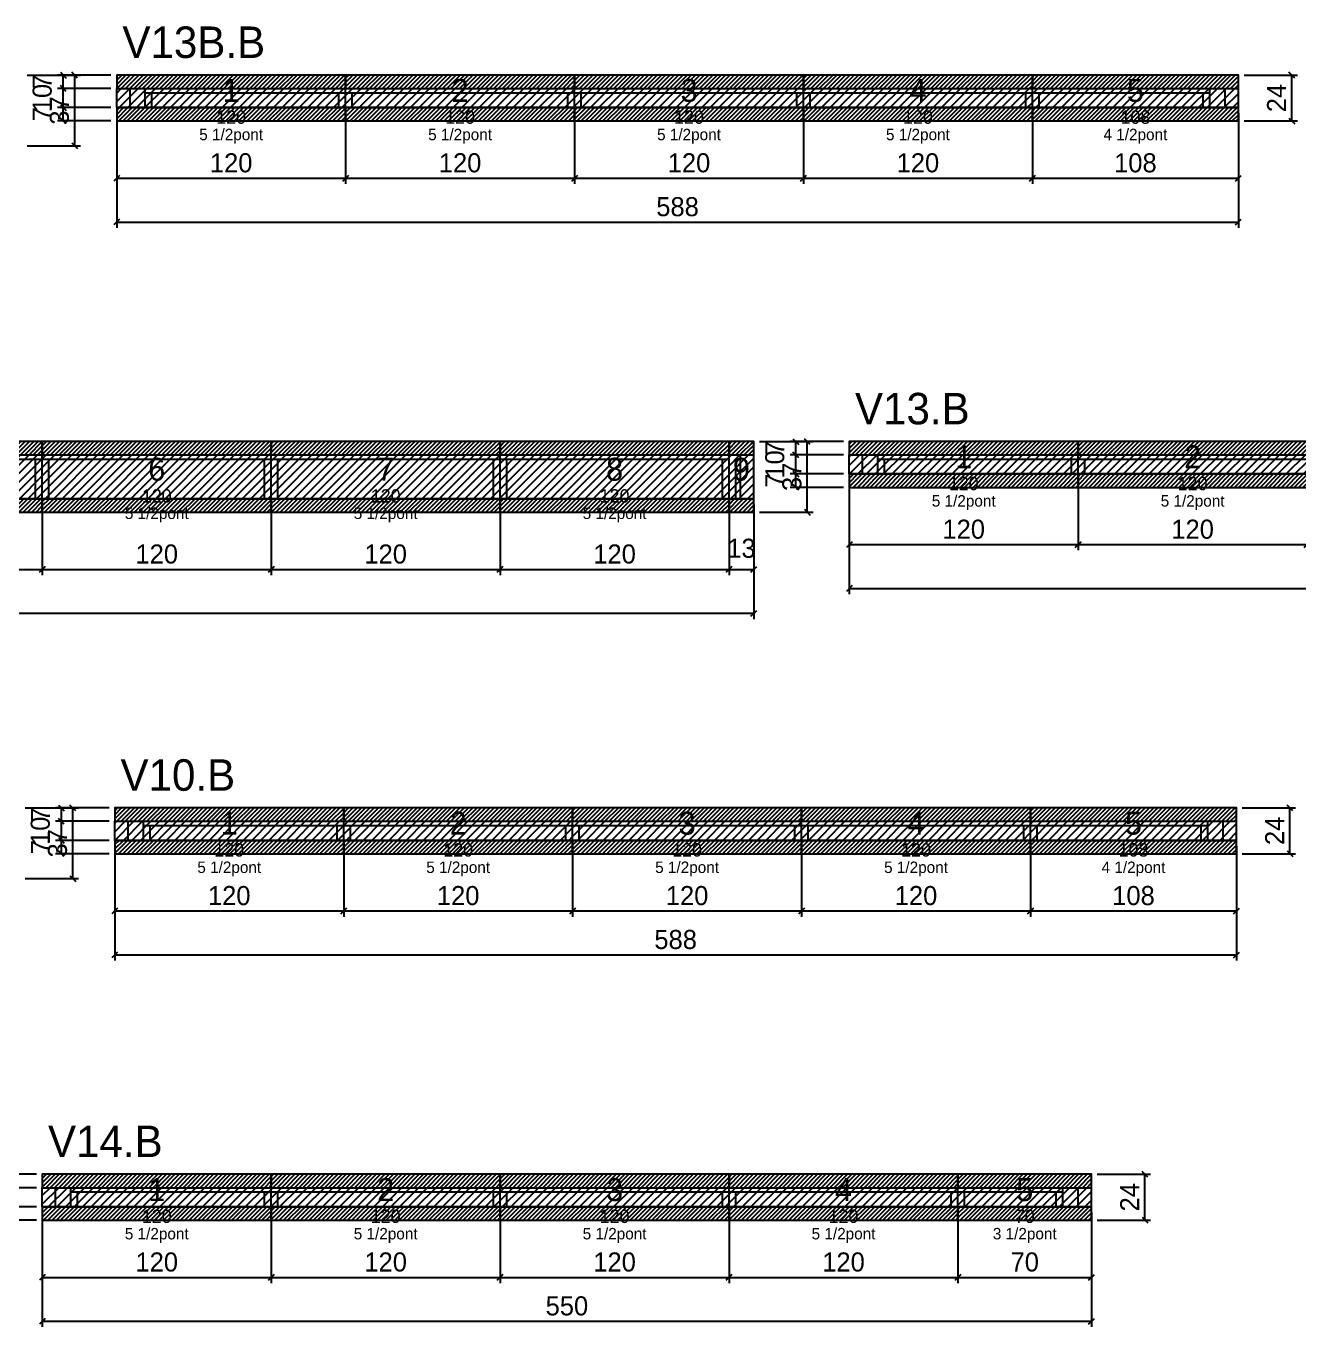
# Model space of a CAD drawing. Extents: x -69 to 3070, y -6529 to 1250.
# Drawn here: x 783 to 1451, y -5563 to -4881 of the extents above; entities that cross this region are included whole.
import ezdxf
from ezdxf.enums import TextEntityAlignment as Align

# ---------------------------------------------------------------- set-up
doc = ezdxf.new("R2010")
doc.units = 0
for name, color, linetype in [('5', 5, 'Continuous'), ('COTA', 241, 'Continuous'), ('NOMENCLATURA', 7, 'Continuous'), ('Painéis', 200, 'Continuous'), ('Reaproveitamento', 251, 'Continuous'), ('SARR_2.2x7', 40, 'Continuous'), ('SARR_3.5x7', 81, 'Continuous'), ('SCO-___-LAJ', 224, 'Continuous'), ('texto', 7, 'Continuous')]:
    doc.layers.add(name, color=color, linetype=linetype)
doc.dimstyles.new('PAINEL', dxfattribs={"dimtxt": 10, "dimasz": 3, "dimexe": 3, "dimexo": 3, "dimgap": 3, "dimtad": 1, "dimblk": 'OBLIQUE', "dimblk1": 'OBLIQUE', "dimcen": 2.5, "dimclrd": 4, "dimclre": 4, "dimclrt": 240, "dimazin": 3, "dimtfac": 1, "dimtmove": 0, "dimatfit": 3})

# ---------------------------------------------------------------- blocks, each defined once
blk = doc.blocks.new('_OBLIQUE')
at = {"color": 0, "linetype": 'BYBLOCK'}
blk.add_line((-0.5, -0.5), (0.5, 0.5), dxfattribs=at)

msp = doc.modelspace()

# ---------------------------------------------------------------- hatches: boundary and pattern name
at = {"layer": 'COTA'}
h = msp.add_hatch(dxfattribs=at)
h.set_pattern_fill('ANSI31', scale=0.5)
h.paths.add_polyline_path([(831, -4914), (951, -4914), (951, -4907), (831, -4907)])
h = msp.add_hatch(dxfattribs=at)
h.set_pattern_fill('ANSI31', scale=0.5)
h.paths.add_polyline_path([(951, -4914), (1071, -4914), (1071, -4907), (951, -4907)])
h = msp.add_hatch(dxfattribs=at)
h.set_pattern_fill('ANSI31', scale=0.5)
h.paths.add_polyline_path([(1071, -4914), (1191, -4914), (1191, -4907), (1071, -4907)])
h = msp.add_hatch(dxfattribs=at)
h.set_pattern_fill('ANSI31', scale=0.5)
h.paths.add_polyline_path([(1191, -4914), (1311, -4914), (1311, -4907), (1191, -4907)])
h = msp.add_hatch(dxfattribs=at)
h.set_pattern_fill('ANSI31', scale=0.5)
h.paths.add_polyline_path([(1311, -4914), (1419, -4914), (1419, -4907), (1311, -4907)])
h = msp.add_hatch(dxfattribs=at)
h.set_pattern_fill('ANSI31', scale=0.5)
h.paths.add_polyline_path([(831, -4931), (951, -4931), (951, -4924), (831, -4924)])
h = msp.add_hatch(dxfattribs=at)
h.set_pattern_fill('ANSI31', scale=0.5)
h.paths.add_polyline_path([(951, -4931), (1071, -4931), (1071, -4924), (951, -4924)])
h = msp.add_hatch(dxfattribs=at)
h.set_pattern_fill('ANSI31', scale=0.5)
h.paths.add_polyline_path([(1071, -4931), (1191, -4931), (1191, -4924), (1071, -4924)])
h = msp.add_hatch(dxfattribs=at)
h.set_pattern_fill('ANSI31', scale=0.5)
h.paths.add_polyline_path([(1191, -4931), (1311, -4931), (1311, -4924), (1191, -4924)])
h = msp.add_hatch(dxfattribs=at)
h.set_pattern_fill('ANSI31', scale=0.5)
h.paths.add_polyline_path([(1311, -4931), (1419, -4931), (1419, -4924), (1311, -4924)])
h = msp.add_hatch(dxfattribs=at)
h.set_pattern_fill('ANSI31', scale=0.5)
h.paths.add_polyline_path([(672, -5106), (792, -5106), (792, -5099), (672, -5099)])
h = msp.add_hatch(dxfattribs=at)
h.set_pattern_fill('ANSI31', scale=0.5)
h.paths.add_polyline_path([(792, -5106), (912, -5106), (912, -5099), (792, -5099)])
h = msp.add_hatch(dxfattribs=at)
h.set_pattern_fill('ANSI31', scale=0.5)
h.paths.add_polyline_path([(912, -5106), (1032, -5106), (1032, -5099), (912, -5099)])
h = msp.add_hatch(dxfattribs=at)
h.set_pattern_fill('ANSI31', scale=0.5)
h.paths.add_polyline_path([(1032, -5106), (1152, -5106), (1152, -5099), (1032, -5099)])
h = msp.add_hatch(dxfattribs=at)
h.set_pattern_fill('ANSI31', scale=0.5)
h.paths.add_polyline_path([(1152, -5106), (1165, -5106), (1165, -5099), (1152, -5099)])
h = msp.add_hatch(dxfattribs=at)
h.set_pattern_fill('ANSI31', scale=0.5)
h.paths.add_polyline_path([(1215, -5106), (1335, -5106), (1335, -5099), (1215, -5099)])
h = msp.add_hatch(dxfattribs=at)
h.set_pattern_fill('ANSI31', scale=0.5)
h.paths.add_polyline_path([(1335, -5106), (1455, -5106), (1455, -5099), (1335, -5099)])
h = msp.add_hatch(dxfattribs=at)
h.set_pattern_fill('ANSI31', scale=0.5)
h.paths.add_polyline_path([(1215, -5123), (1335, -5123), (1335, -5116), (1215, -5116)])
h = msp.add_hatch(dxfattribs=at)
h.set_pattern_fill('ANSI31', scale=0.5)
h.paths.add_polyline_path([(1335, -5123), (1455, -5123), (1455, -5116), (1335, -5116)])
h = msp.add_hatch(dxfattribs=at)
h.set_pattern_fill('ANSI31', scale=0.5)
h.paths.add_polyline_path([(672, -5136), (792, -5136), (792, -5129), (672, -5129)])
h = msp.add_hatch(dxfattribs=at)
h.set_pattern_fill('ANSI31', scale=0.5)
h.paths.add_polyline_path([(792, -5136), (912, -5136), (912, -5129), (792, -5129)])
h = msp.add_hatch(dxfattribs=at)
h.set_pattern_fill('ANSI31', scale=0.5)
h.paths.add_polyline_path([(912, -5136), (1032, -5136), (1032, -5129), (912, -5129)])
h = msp.add_hatch(dxfattribs=at)
h.set_pattern_fill('ANSI31', scale=0.5)
h.paths.add_polyline_path([(1032, -5136), (1152, -5136), (1152, -5129), (1032, -5129)])
h = msp.add_hatch(dxfattribs=at)
h.set_pattern_fill('ANSI31', scale=0.5)
h.paths.add_polyline_path([(1152, -5136), (1165, -5136), (1165, -5129), (1152, -5129)])
h = msp.add_hatch(dxfattribs=at)
h.set_pattern_fill('ANSI31', scale=0.5)
h.paths.add_polyline_path([(830, -5298), (950, -5298), (950, -5291), (830, -5291)])
h = msp.add_hatch(dxfattribs=at)
h.set_pattern_fill('ANSI31', scale=0.5)
h.paths.add_polyline_path([(950, -5298), (1070, -5298), (1070, -5291), (950, -5291)])
h = msp.add_hatch(dxfattribs=at)
h.set_pattern_fill('ANSI31', scale=0.5)
h.paths.add_polyline_path([(1070, -5298), (1190, -5298), (1190, -5291), (1070, -5291)])
h = msp.add_hatch(dxfattribs=at)
h.set_pattern_fill('ANSI31', scale=0.5)
h.paths.add_polyline_path([(1190, -5298), (1310, -5298), (1310, -5291), (1190, -5291)])
h = msp.add_hatch(dxfattribs=at)
h.set_pattern_fill('ANSI31', scale=0.5)
h.paths.add_polyline_path([(1310, -5298), (1418, -5298), (1418, -5291), (1310, -5291)])
h = msp.add_hatch(dxfattribs=at)
h.set_pattern_fill('ANSI31', scale=0.5)
h.paths.add_polyline_path([(830, -5315), (950, -5315), (950, -5308), (830, -5308)])
h = msp.add_hatch(dxfattribs=at)
h.set_pattern_fill('ANSI31', scale=0.5)
h.paths.add_polyline_path([(950, -5315), (1070, -5315), (1070, -5308), (950, -5308)])
h = msp.add_hatch(dxfattribs=at)
h.set_pattern_fill('ANSI31', scale=0.5)
h.paths.add_polyline_path([(1070, -5315), (1190, -5315), (1190, -5308), (1070, -5308)])
h = msp.add_hatch(dxfattribs=at)
h.set_pattern_fill('ANSI31', scale=0.5)
h.paths.add_polyline_path([(1190, -5315), (1310, -5315), (1310, -5308), (1190, -5308)])
h = msp.add_hatch(dxfattribs=at)
h.set_pattern_fill('ANSI31', scale=0.5)
h.paths.add_polyline_path([(1310, -5315), (1418, -5315), (1418, -5308), (1310, -5308)])
h = msp.add_hatch(dxfattribs=at)
h.set_pattern_fill('ANSI31', scale=0.5)
h.paths.add_polyline_path([(792, -5490), (912, -5490), (912, -5483), (792, -5483)])
h = msp.add_hatch(dxfattribs=at)
h.set_pattern_fill('ANSI31', scale=0.5)
h.paths.add_polyline_path([(912, -5490), (1032, -5490), (1032, -5483), (912, -5483)])
h = msp.add_hatch(dxfattribs=at)
h.set_pattern_fill('ANSI31', scale=0.5)
h.paths.add_polyline_path([(1032, -5490), (1152, -5490), (1152, -5483), (1032, -5483)])
h = msp.add_hatch(dxfattribs=at)
h.set_pattern_fill('ANSI31', scale=0.5)
h.paths.add_polyline_path([(1152, -5490), (1272, -5490), (1272, -5483), (1152, -5483)])
h = msp.add_hatch(dxfattribs=at)
h.set_pattern_fill('ANSI31', scale=0.5)
h.paths.add_polyline_path([(1272, -5490), (1342, -5490), (1342, -5483), (1272, -5483)])
h = msp.add_hatch(dxfattribs=at)
h.set_pattern_fill('ANSI31', scale=0.5)
h.paths.add_polyline_path([(792, -5507), (912, -5507), (912, -5500), (792, -5500)])
h = msp.add_hatch(dxfattribs=at)
h.set_pattern_fill('ANSI31', scale=0.5)
h.paths.add_polyline_path([(912, -5507), (1032, -5507), (1032, -5500), (912, -5500)])
h = msp.add_hatch(dxfattribs=at)
h.set_pattern_fill('ANSI31', scale=0.5)
h.paths.add_polyline_path([(1032, -5507), (1152, -5507), (1152, -5500), (1032, -5500)])
h = msp.add_hatch(dxfattribs=at)
h.set_pattern_fill('ANSI31', scale=0.5)
h.paths.add_polyline_path([(1152, -5507), (1272, -5507), (1272, -5500), (1152, -5500)])
h = msp.add_hatch(dxfattribs=at)
h.set_pattern_fill('ANSI31', scale=0.5)
h.paths.add_polyline_path([(1272, -5507), (1342, -5507), (1342, -5500), (1272, -5500)])
at = {"layer": 'Reaproveitamento'}
h = msp.add_hatch(dxfattribs=at)
h.set_pattern_fill('ANSI31')
h.paths.add_polyline_path([(831, -4924), (951, -4924), (951, -4914), (831, -4914)])
h = msp.add_hatch(dxfattribs=at)
h.set_pattern_fill('ANSI31')
h.paths.add_polyline_path([(951, -4924), (1071, -4924), (1071, -4914), (951, -4914)])
h = msp.add_hatch(dxfattribs=at)
h.set_pattern_fill('ANSI31')
h.paths.add_polyline_path([(1071, -4924), (1191, -4924), (1191, -4914), (1071, -4914)])
h = msp.add_hatch(dxfattribs=at)
h.set_pattern_fill('ANSI31')
h.paths.add_polyline_path([(1191, -4924), (1311, -4924), (1311, -4914), (1191, -4914)])
h = msp.add_hatch(dxfattribs=at)
h.set_pattern_fill('ANSI31')
h.paths.add_polyline_path([(1311, -4924), (1419, -4924), (1419, -4914), (1311, -4914)])
h = msp.add_hatch(dxfattribs=at)
h.set_pattern_fill('ANSI31')
h.paths.add_polyline_path([(672, -5129), (792, -5129), (792, -5106), (672, -5106)])
h = msp.add_hatch(dxfattribs=at)
h.set_pattern_fill('ANSI31')
h.paths.add_polyline_path([(792, -5129), (912, -5129), (912, -5106), (792, -5106)])
h = msp.add_hatch(dxfattribs=at)
h.set_pattern_fill('ANSI31')
h.paths.add_polyline_path([(912, -5129), (1032, -5129), (1032, -5106), (912, -5106)])
h = msp.add_hatch(dxfattribs=at)
h.set_pattern_fill('ANSI31')
h.paths.add_polyline_path([(1032, -5129), (1152, -5129), (1152, -5106), (1032, -5106)])
h = msp.add_hatch(dxfattribs=at)
h.set_pattern_fill('ANSI31')
h.paths.add_polyline_path([(1152, -5129), (1165, -5129), (1165, -5106), (1152, -5106)])
h = msp.add_hatch(dxfattribs=at)
h.set_pattern_fill('ANSI31')
h.paths.add_polyline_path([(1215, -5116), (1335, -5116), (1335, -5106), (1215, -5106)])
h = msp.add_hatch(dxfattribs=at)
h.set_pattern_fill('ANSI31')
h.paths.add_polyline_path([(1335, -5116), (1455, -5116), (1455, -5106), (1335, -5106)])
h = msp.add_hatch(dxfattribs=at)
h.set_pattern_fill('ANSI31')
h.paths.add_polyline_path([(830, -5308), (950, -5308), (950, -5298), (830, -5298)])
h = msp.add_hatch(dxfattribs=at)
h.set_pattern_fill('ANSI31')
h.paths.add_polyline_path([(950, -5308), (1070, -5308), (1070, -5298), (950, -5298)])
h = msp.add_hatch(dxfattribs=at)
h.set_pattern_fill('ANSI31')
h.paths.add_polyline_path([(1070, -5308), (1190, -5308), (1190, -5298), (1070, -5298)])
h = msp.add_hatch(dxfattribs=at)
h.set_pattern_fill('ANSI31')
h.paths.add_polyline_path([(1190, -5308), (1310, -5308), (1310, -5298), (1190, -5298)])
h = msp.add_hatch(dxfattribs=at)
h.set_pattern_fill('ANSI31')
h.paths.add_polyline_path([(1310, -5308), (1418, -5308), (1418, -5298), (1310, -5298)])
h = msp.add_hatch(dxfattribs=at)
h.set_pattern_fill('ANSI31')
h.paths.add_polyline_path([(792, -5500), (912, -5500), (912, -5490), (792, -5490)])
h = msp.add_hatch(dxfattribs=at)
h.set_pattern_fill('ANSI31')
h.paths.add_polyline_path([(912, -5500), (1032, -5500), (1032, -5490), (912, -5490)])
h = msp.add_hatch(dxfattribs=at)
h.set_pattern_fill('ANSI31')
h.paths.add_polyline_path([(1032, -5500), (1152, -5500), (1152, -5490), (1032, -5490)])
h = msp.add_hatch(dxfattribs=at)
h.set_pattern_fill('ANSI31')
h.paths.add_polyline_path([(1152, -5500), (1272, -5500), (1272, -5490), (1152, -5490)])
h = msp.add_hatch(dxfattribs=at)
h.set_pattern_fill('ANSI31')
h.paths.add_polyline_path([(1272, -5500), (1342, -5500), (1342, -5490), (1272, -5490)])

# ---------------------------------------------------------------- linework, layer by layer
at = {"layer": 'Painéis'}
for p, q in [((831, -4914), (951, -4914)), ((831, -4924), (831, -4914)), ((951, -4924), (951, -4914)), ((951, -4924), (951, -4914)), ((951, -4914), (1071, -4914)), ((951, -4924), (951, -4914)), ((1071, -4924), (1071, -4914)), ((1071, -4924), (1071, -4914)), ((1071, -4914), (1191, -4914)), ((1071, -4924), (1071, -4914)), ((1191, -4924), (1191, -4914)), ((1191, -4924), (1191, -4914)), ((1191, -4914), (1311, -4914)), ((1191, -4924), (1191, -4914)), ((1311, -4924), (1311, -4914)), ((1311, -4924), (1311, -4914)), ((1311, -4914), (1419, -4914)), ((1311, -4924), (1311, -4914)), ((1419, -4924), (1419, -4914)), ((831, -4924), (951, -4924)), ((951, -4924), (1071, -4924)), ((1071, -4924), (1191, -4924)), ((1191, -4924), (1311, -4924)), ((1311, -4924), (1419, -4924)), ((672, -5106), (792, -5106)), ((792, -5129), (792, -5106)), ((792, -5129), (792, -5106)), ((792, -5106), (912, -5106)), ((792, -5129), (792, -5106)), ((912, -5129), (912, -5106)), ((912, -5129), (912, -5106)), ((912, -5106), (1032, -5106)), ((912, -5129), (912, -5106)), ((1032, -5129), (1032, -5106)), ((1032, -5129), (1032, -5106)), ((1032, -5106), (1152, -5106)), ((1032, -5129), (1032, -5106)), ((1152, -5129), (1152, -5106)), ((1152, -5129), (1152, -5106)), ((1152, -5106), (1165, -5106)), ((1152, -5129), (1152, -5106)), ((1165, -5129), (1165, -5106)), ((1215, -5106), (1335, -5106)), ((1215, -5116), (1215, -5106)), ((1335, -5116), (1335, -5106)), ((1335, -5116), (1335, -5106)), ((1335, -5106), (1455, -5106)), ((1335, -5116), (1335, -5106)), ((1215, -5116), (1335, -5116)), ((1335, -5116), (1455, -5116)), ((672, -5129), (792, -5129)), ((792, -5129), (912, -5129)), ((912, -5129), (1032, -5129)), ((1032, -5129), (1152, -5129)), ((1152, -5129), (1165, -5129)), ((830, -5298), (950, -5298)), ((830, -5308), (830, -5298)), ((950, -5308), (950, -5298)), ((950, -5308), (950, -5298)), ((950, -5298), (1070, -5298)), ((950, -5308), (950, -5298)), ((1070, -5308), (1070, -5298)), ((1070, -5308), (1070, -5298)), ((1070, -5298), (1190, -5298)), ((1070, -5308), (1070, -5298)), ((1190, -5308), (1190, -5298)), ((1190, -5308), (1190, -5298)), ((1190, -5298), (1310, -5298)), ((1190, -5308), (1190, -5298)), ((1310, -5308), (1310, -5298)), ((1310, -5308), (1310, -5298)), ((1310, -5298), (1418, -5298)), ((1310, -5308), (1310, -5298)), ((1418, -5308), (1418, -5298)), ((830, -5308), (950, -5308)), ((950, -5308), (1070, -5308)), ((1070, -5308), (1190, -5308)), ((1190, -5308), (1310, -5308)), ((1310, -5308), (1418, -5308)), ((792, -5490), (912, -5490)), ((792, -5500), (792, -5490)), ((912, -5500), (912, -5490)), ((912, -5500), (912, -5490)), ((912, -5490), (1032, -5490)), ((912, -5500), (912, -5490)), ((1032, -5500), (1032, -5490)), ((1032, -5500), (1032, -5490)), ((1032, -5490), (1152, -5490)), ((1032, -5500), (1032, -5490)), ((1152, -5500), (1152, -5490)), ((1152, -5500), (1152, -5490)), ((1152, -5490), (1272, -5490)), ((1152, -5500), (1152, -5490)), ((1272, -5500), (1272, -5490)), ((1272, -5500), (1272, -5490)), ((1272, -5490), (1342, -5490)), ((1272, -5500), (1272, -5490)), ((1342, -5500), (1342, -5490)), ((792, -5500), (912, -5500)), ((912, -5500), (1032, -5500)), ((1032, -5500), (1152, -5500)), ((1152, -5500), (1272, -5500)), ((1272, -5500), (1342, -5500))]:
    msp.add_line(p, q, dxfattribs=at)
at = {"layer": 'SARR_2.2x7'}
for p, q in [((838, -4924), (838, -4914)), ((1412, -4924), (1412, -4914)), ((846, -4916.2), (951, -4916.2)), ((951, -4916.2), (1071, -4916.2)), ((1071, -4916.2), (1191, -4916.2)), ((1191, -4916.2), (1311, -4916.2)), ((1311, -4916.2), (1404, -4916.2)), ((1158, -5129), (1158, -5106)), ((1222, -5116), (1222, -5106)), ((672, -5108.2), (792, -5108.2)), ((792, -5108.2), (912, -5108.2)), ((912, -5108.2), (1032, -5108.2)), ((1032, -5108.2), (1152, -5108.2)), ((1230, -5108.2), (1335, -5108.2)), ((1335, -5108.2), (1455, -5108.2)), ((837, -5308), (837, -5298)), ((845, -5300.2), (950, -5300.2)), ((950, -5300.2), (1070, -5300.2)), ((1070, -5300.2), (1190, -5300.2)), ((1190, -5300.2), (1310, -5300.2)), ((1310, -5300.2), (1403, -5300.2)), ((1411, -5308), (1411, -5298)), ((799, -5500), (799, -5490)), ((807, -5492.2), (912, -5492.2)), ((912, -5492.2), (1032, -5492.2)), ((1032, -5492.2), (1152, -5492.2)), ((1152, -5492.2), (1272, -5492.2)), ((1272, -5492.2), (1327, -5492.2)), ((1335, -5500), (1335, -5490))]:
    msp.add_line(p, q, dxfattribs=at)
at = {"layer": 'SARR_3.5x7'}
for p, q in [((846, -4924), (846, -4914)), ((951, -4924), (951, -4914)), ((951, -4924), (951, -4914)), ((1071, -4924), (1071, -4914)), ((1071, -4924), (1071, -4914)), ((1191, -4924), (1191, -4914)), ((1191, -4924), (1191, -4914)), ((1311, -4924), (1311, -4914)), ((1311, -4924), (1311, -4914)), ((1404, -4924), (1404, -4914)), ((849.5, -4924), (849.5, -4916.2)), ((947.5, -4924), (947.5, -4916.2)), ((954.5, -4924), (954.5, -4916.2)), ((1067.5, -4924), (1067.5, -4916.2)), ((1074.5, -4924), (1074.5, -4916.2)), ((1187.5, -4924), (1187.5, -4916.2)), ((1194.5, -4924), (1194.5, -4916.2)), ((1307.5, -4924), (1307.5, -4916.2)), ((1314.5, -4924), (1314.5, -4916.2)), ((1400.5, -4924), (1400.5, -4916.2)), ((846, -4924), (849.5, -4924)), ((947.5, -4924), (951, -4924)), ((951, -4924), (954.5, -4924)), ((1067.5, -4924), (1071, -4924)), ((1071, -4924), (1074.5, -4924)), ((1187.5, -4924), (1191, -4924)), ((1191, -4924), (1194.5, -4924)), ((1307.5, -4924), (1311, -4924)), ((1311, -4924), (1314.5, -4924)), ((1400.5, -4924), (1404, -4924)), ((792, -5129), (792, -5106)), ((792, -5129), (792, -5106)), ((912, -5129), (912, -5106)), ((912, -5129), (912, -5106)), ((1032, -5129), (1032, -5106)), ((1032, -5129), (1032, -5106)), ((1152, -5129), (1152, -5106)), ((1152, -5129), (1152, -5106)), ((1230, -5116), (1230, -5106)), ((1335, -5116), (1335, -5106)), ((1335, -5116), (1335, -5106)), ((788.5, -5129), (788.5, -5108.2)), ((795.5, -5129), (795.5, -5108.2)), ((908.5, -5129), (908.5, -5108.2)), ((915.5, -5129), (915.5, -5108.2)), ((1028.5, -5129), (1028.5, -5108.2)), ((1035.5, -5129), (1035.5, -5108.2)), ((1148.5, -5129), (1148.5, -5108.2)), ((1155.5, -5129), (1155.5, -5108.2)), ((1233.5, -5116), (1233.5, -5108.2)), ((1331.5, -5116), (1331.5, -5108.2)), ((1338.5, -5116), (1338.5, -5108.2)), ((1230, -5116), (1233.5, -5116)), ((1331.5, -5116), (1335, -5116)), ((1335, -5116), (1338.5, -5116)), ((788.5, -5129), (792, -5129)), ((792, -5129), (795.5, -5129)), ((908.5, -5129), (912, -5129)), ((912, -5129), (915.5, -5129)), ((1028.5, -5129), (1032, -5129)), ((1032, -5129), (1035.5, -5129)), ((1148.5, -5129), (1152, -5129)), ((1152, -5129), (1155.5, -5129)), ((845, -5308), (845, -5298)), ((848.5, -5308), (848.5, -5300.2)), ((946.5, -5308), (946.5, -5300.2)), ((950, -5308), (950, -5298)), ((950, -5308), (950, -5298)), ((953.5, -5308), (953.5, -5300.2)), ((1066.5, -5308), (1066.5, -5300.2)), ((1070, -5308), (1070, -5298)), ((1070, -5308), (1070, -5298)), ((1073.5, -5308), (1073.5, -5300.2)), ((1186.5, -5308), (1186.5, -5300.2)), ((1190, -5308), (1190, -5298)), ((1190, -5308), (1190, -5298)), ((1193.5, -5308), (1193.5, -5300.2)), ((1306.5, -5308), (1306.5, -5300.2)), ((1310, -5308), (1310, -5298)), ((1310, -5308), (1310, -5298)), ((1313.5, -5308), (1313.5, -5300.2)), ((1399.5, -5308), (1399.5, -5300.2)), ((1403, -5308), (1403, -5298)), ((845, -5308), (848.5, -5308)), ((946.5, -5308), (950, -5308)), ((950, -5308), (953.5, -5308)), ((1066.5, -5308), (1070, -5308)), ((1070, -5308), (1073.5, -5308)), ((1186.5, -5308), (1190, -5308)), ((1190, -5308), (1193.5, -5308)), ((1306.5, -5308), (1310, -5308)), ((1310, -5308), (1313.5, -5308)), ((1399.5, -5308), (1403, -5308)), ((807, -5500), (807, -5490)), ((810.5, -5500), (810.5, -5492.2)), ((908.5, -5500), (908.5, -5492.2)), ((912, -5500), (912, -5490)), ((912, -5500), (912, -5490)), ((915.5, -5500), (915.5, -5492.2)), ((1028.5, -5500), (1028.5, -5492.2)), ((1032, -5500), (1032, -5490)), ((1032, -5500), (1032, -5490)), ((1035.5, -5500), (1035.5, -5492.2)), ((1148.5, -5500), (1148.5, -5492.2)), ((1152, -5500), (1152, -5490)), ((1152, -5500), (1152, -5490)), ((1155.5, -5500), (1155.5, -5492.2)), ((1268.5, -5500), (1268.5, -5492.2)), ((1272, -5500), (1272, -5490)), ((1272, -5500), (1272, -5490)), ((1275.5, -5500), (1275.5, -5492.2)), ((1323.5, -5500), (1323.5, -5492.2)), ((1327, -5500), (1327, -5490)), ((807, -5500), (810.5, -5500)), ((908.5, -5500), (912, -5500)), ((912, -5500), (915.5, -5500)), ((1028.5, -5500), (1032, -5500)), ((1032, -5500), (1035.5, -5500)), ((1148.5, -5500), (1152, -5500)), ((1152, -5500), (1155.5, -5500)), ((1268.5, -5500), (1272, -5500)), ((1272, -5500), (1275.5, -5500)), ((1323.5, -5500), (1327, -5500))]:
    msp.add_line(p, q, dxfattribs=at)
at = {"layer": 'SCO-___-LAJ'}
for points in [[(831, -4914), (951, -4914), (951, -4907), (831, -4907)], [(951, -4914), (1071, -4914), (1071, -4907), (951, -4907)], [(1071, -4914), (1191, -4914), (1191, -4907), (1071, -4907)], [(1191, -4914), (1311, -4914), (1311, -4907), (1191, -4907)], [(1311, -4914), (1419, -4914), (1419, -4907), (1311, -4907)], [(831, -4931), (951, -4931), (951, -4924), (831, -4924)], [(951, -4931), (1071, -4931), (1071, -4924), (951, -4924)], [(1071, -4931), (1191, -4931), (1191, -4924), (1071, -4924)], [(1191, -4931), (1311, -4931), (1311, -4924), (1191, -4924)], [(1311, -4931), (1419, -4931), (1419, -4924), (1311, -4924)], [(672, -5106), (792, -5106), (792, -5099), (672, -5099)], [(792, -5106), (912, -5106), (912, -5099), (792, -5099)], [(912, -5106), (1032, -5106), (1032, -5099), (912, -5099)], [(1032, -5106), (1152, -5106), (1152, -5099), (1032, -5099)], [(1152, -5106), (1165, -5106), (1165, -5099), (1152, -5099)], [(1215, -5106), (1335, -5106), (1335, -5099), (1215, -5099)], [(1335, -5106), (1455, -5106), (1455, -5099), (1335, -5099)], [(1215, -5123), (1335, -5123), (1335, -5116), (1215, -5116)], [(1335, -5123), (1455, -5123), (1455, -5116), (1335, -5116)], [(672, -5136), (792, -5136), (792, -5129), (672, -5129)], [(792, -5136), (912, -5136), (912, -5129), (792, -5129)], [(912, -5136), (1032, -5136), (1032, -5129), (912, -5129)], [(1032, -5136), (1152, -5136), (1152, -5129), (1032, -5129)], [(1152, -5136), (1165, -5136), (1165, -5129), (1152, -5129)], [(830, -5298), (950, -5298), (950, -5291), (830, -5291)], [(950, -5298), (1070, -5298), (1070, -5291), (950, -5291)], [(1070, -5298), (1190, -5298), (1190, -5291), (1070, -5291)], [(1190, -5298), (1310, -5298), (1310, -5291), (1190, -5291)], [(1310, -5298), (1418, -5298), (1418, -5291), (1310, -5291)], [(830, -5315), (950, -5315), (950, -5308), (830, -5308)], [(950, -5315), (1070, -5315), (1070, -5308), (950, -5308)], [(1070, -5315), (1190, -5315), (1190, -5308), (1070, -5308)], [(1190, -5315), (1310, -5315), (1310, -5308), (1190, -5308)], [(1310, -5315), (1418, -5315), (1418, -5308), (1310, -5308)], [(792, -5490), (912, -5490), (912, -5483), (792, -5483)], [(912, -5490), (1032, -5490), (1032, -5483), (912, -5483)], [(1032, -5490), (1152, -5490), (1152, -5483), (1032, -5483)], [(1152, -5490), (1272, -5490), (1272, -5483), (1152, -5483)], [(1272, -5490), (1342, -5490), (1342, -5483), (1272, -5483)], [(792, -5507), (912, -5507), (912, -5500), (792, -5500)], [(912, -5507), (1032, -5507), (1032, -5500), (912, -5500)], [(1032, -5507), (1152, -5507), (1152, -5500), (1032, -5500)], [(1152, -5507), (1272, -5507), (1272, -5500), (1152, -5500)], [(1272, -5507), (1342, -5507), (1342, -5500), (1272, -5500)]]:
    msp.add_lwpolyline(points, close=True, dxfattribs=at)

# ---------------------------------------------------------------- texts
at = {"layer": '5'}
for s, height, p in [('1', 12, (891, -4915)), ('2', 12, (1011, -4915)), ('3', 12, (1131, -4915)), ('4', 12, (1251, -4915)), ('5', 12, (1365, -4915)), ('120', 7, (891, -4929)), ('120', 7, (1011, -4929)), ('120', 7, (1131, -4929)), ('120', 7, (1251, -4929)), ('108', 7, (1365, -4929)), ('1', 12, (1275, -5107)), ('2', 12, (1395, -5107)), ('6', 12, (852, -5113.5)), ('7', 12, (972, -5113.5)), ('8', 12, (1092, -5113.5)), ('9', 12, (1158.5, -5113.5)), ('120', 7, (1275, -5121)), ('120', 7, (1395, -5121)), ('120', 7, (852, -5127.5)), ('120', 7, (972, -5127.5)), ('120', 7, (1092, -5127.5)), ('1', 12, (890, -5299)), ('2', 12, (1010, -5299)), ('3', 12, (1130, -5299)), ('4', 12, (1250, -5299)), ('5', 12, (1364, -5299)), ('120', 7, (890, -5313)), ('120', 7, (1010, -5313)), ('120', 7, (1130, -5313)), ('120', 7, (1250, -5313)), ('108', 7, (1364, -5313)), ('1', 12, (852, -5491)), ('2', 12, (972, -5491)), ('3', 12, (1092, -5491)), ('4', 12, (1212, -5491)), ('5', 12, (1307, -5491)), ('120', 7, (852, -5505)), ('120', 7, (972, -5505)), ('120', 7, (1092, -5505)), ('120', 7, (1212, -5505)), ('70', 7, (1307, -5505))]:
    msp.add_text(s, height=height, dxfattribs=at).set_placement(p, align=Align.MIDDLE_CENTER)
at = {"layer": 'NOMENCLATURA'}
for s, p in [('V13B.B', (834, -4898)), ('V13.B', (1218, -5090)), ('V10.B', (833, -5282)), ('V14.B', (795, -5474))]:
    msp.add_text(s, height=16.5, dxfattribs=at).set_placement(p)
at = {"layer": 'texto', "char_height": 6, "attachment_point": 5}
for s, insert in [('5 1/2pont', (891, -4939)), ('5 1/2pont', (1011, -4939)), ('5 1/2pont', (1131, -4939)), ('5 1/2pont', (1251, -4939)), ('4 1/2pont', (1365, -4939)), ('5 1/2pont', (852, -5137.5)), ('5 1/2pont', (972, -5137.5)), ('5 1/2pont', (1092, -5137.5)), ('5 1/2pont', (1275, -5131)), ('5 1/2pont', (1395, -5131)), ('5 1/2pont', (890, -5323)), ('5 1/2pont', (1010, -5323)), ('5 1/2pont', (1130, -5323)), ('5 1/2pont', (1250, -5323)), ('4 1/2pont', (1364, -5323)), ('5 1/2pont', (852, -5515)), ('5 1/2pont', (972, -5515)), ('5 1/2pont', (1092, -5515)), ('5 1/2pont', (1212, -5515)), ('3 1/2pont', (1307, -5515))]:
    msp.add_mtext(s, dxfattribs=dict(at, insert=insert))

# ---------------------------------------------------------------- dimensions: what is measured, and where the dimension line sits
at = {"layer": 'COTA'}
for base, p1, p2 in [((809, -4944), (781, -4944), (781, -4907)), ((803, -4914), (831, -4914), (831, -4907)), ((1447, -4931), (1419, -4931), (1419, -4907)), ((803, -4924), (831, -4924), (831, -4914)), ((803, -4931), (831, -4931), (831, -4924)), ((1193, -5136), (1165, -5136), (1165, -5099)), ((1187, -5106), (1215, -5106), (1215, -5099)), ((1187, -5116), (1215, -5116), (1215, -5106)), ((1187, -5123), (1215, -5123), (1215, -5116)), ((808, -5328), (780, -5328), (780, -5291)), ((802, -5298), (830, -5298), (830, -5291)), ((1446, -5315), (1418, -5315), (1418, -5291)), ((802, -5308), (830, -5308), (830, -5298)), ((802, -5315), (830, -5315), (830, -5308)), ((764, -5490), (792, -5490), (792, -5483)), ((764, -5500), (792, -5500), (792, -5490)), ((1370, -5507), (1342, -5507), (1342, -5483)), ((764, -5507), (792, -5507), (792, -5500))]:
    msp.add_linear_dim(base=base, p1=p1, p2=p2, angle=90, dimstyle='PAINEL', dxfattribs=at).render()
for base, p1, p2 in [((831, -4961), (831, -4924), (951, -4924)), ((831, -4984), (831, -4924), (1419, -4924)), ((951, -4961), (951, -4924), (1071, -4924)), ((1071, -4961), (1071, -4924), (1191, -4924)), ((1191, -4961), (1191, -4924), (1311, -4924)), ((1311, -4961), (1311, -4924), (1419, -4924)), ((1215, -5153), (1215, -5116), (1335, -5116)), ((1215, -5176), (1215, -5116), (2188, -5116)), ((1335, -5153), (1335, -5116), (1455, -5116)), ((192, -5189), (192, -5129), (1165, -5129)), ((672, -5166), (672, -5129), (792, -5129)), ((792, -5166), (792, -5129), (912, -5129)), ((912, -5166), (912, -5129), (1032, -5129)), ((1032, -5166), (1032, -5129), (1152, -5129)), ((1152, -5166), (1152, -5129), (1165, -5129)), ((830, -5345), (830, -5308), (950, -5308)), ((830, -5368), (830, -5308), (1418, -5308)), ((950, -5345), (950, -5308), (1070, -5308)), ((1070, -5345), (1070, -5308), (1190, -5308)), ((1190, -5345), (1190, -5308), (1310, -5308)), ((1310, -5345), (1310, -5308), (1418, -5308)), ((792, -5537), (792, -5500), (912, -5500)), ((792, -5560), (792, -5500), (1342, -5500)), ((912, -5537), (912, -5500), (1032, -5500)), ((1032, -5537), (1032, -5500), (1152, -5500)), ((1152, -5537), (1152, -5500), (1272, -5500)), ((1272, -5537), (1272, -5500), (1342, -5500))]:
    msp.add_linear_dim(base=base, p1=p1, p2=p2, dimstyle='PAINEL', dxfattribs=at).render()

doc.saveas('drawing.dxf')
